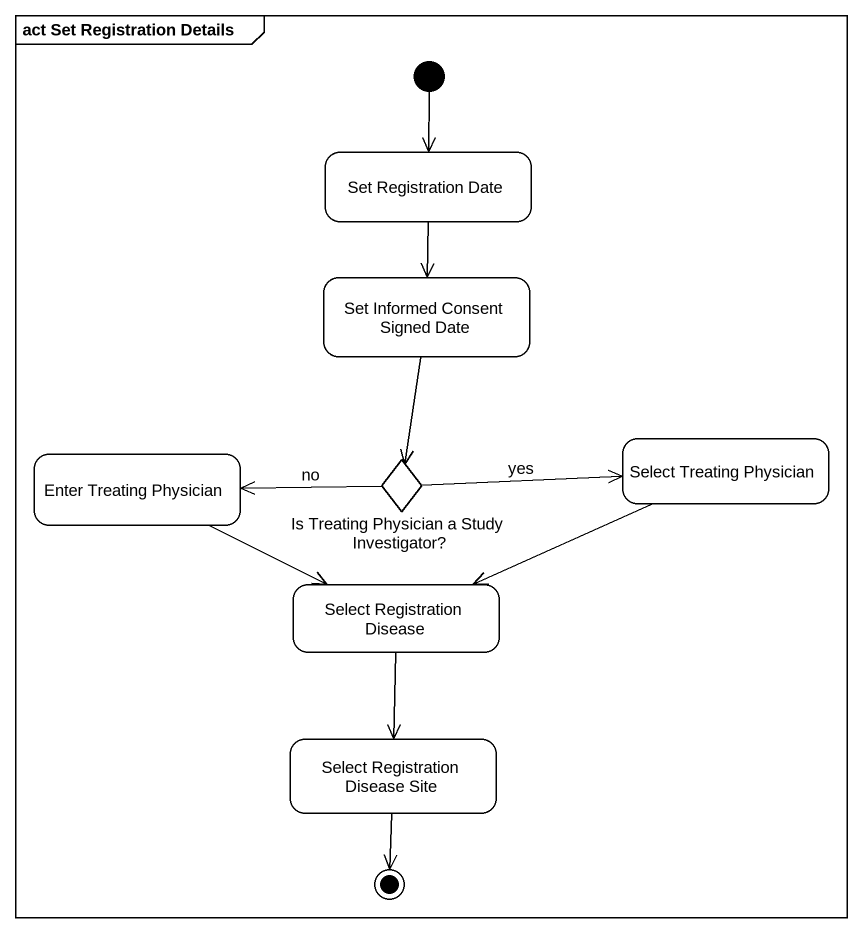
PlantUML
@startuml
mainframe act Set Registration Details
hide empty description
state "Set Registration Date" as Set_Registration_Date
state "Set Informed Consent Signed Date" as Set_Informed_Consent_Signed
state "Enter Treating Physician" as Enter_Treating_Physician
state "Is Treating Physician a Study Investigator?" as Is_Treating_Physician_a <<choice>>
state "Select Treating Physician" as Select_Treating_Physician
state "Select Registration Disease" as Select_Registration_Disease
state "Select Registration Disease Site" as Select_Registration_Disease_2
[*] --> Set_Registration_Date
Set_Registration_Date --> Set_Informed_Consent_Signed
Set_Informed_Consent_Signed --> Is_Treating_Physician_a
Enter_Treating_Physician -right-> Select_Registration_Disease
Is_Treating_Physician_a -left-> Enter_Treating_Physician : no
Is_Treating_Physician_a -right-> Select_Treating_Physician : yes
Select_Treating_Physician -left-> Select_Registration_Disease
Select_Registration_Disease --> Select_Registration_Disease_2
Select_Registration_Disease_2 --> [*]
@enduml
